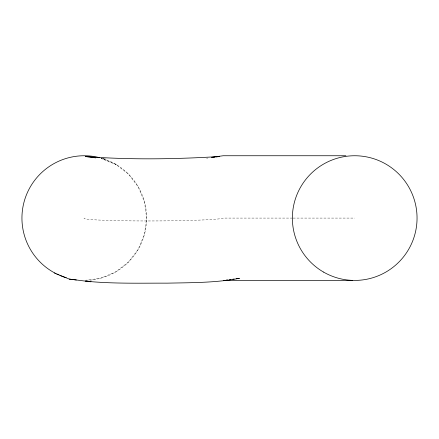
<?xml version="1.0" encoding="UTF-8"?>
<svg xmlns="http://www.w3.org/2000/svg" width="439" height="439" viewBox="0 0 439 439"><rect width="100%" height="100%" fill="white"/><g stroke="black" fill="none" stroke-linecap="round" stroke-linejoin="round"><path stroke-width="0.33" stroke-dasharray="2.19 1.65" d="M84.979 280.334L100.443 278.293L115.473 272.059L128.38 262.149L138.285 249.237L144.508 234.201L146.626 218.062L144.497 201.929L138.263 186.899L128.353 173.992L115.441 164.087L101.03 158.122M206.593 158.205L207.927 158.029M292.451 218.084L223.391 218.084A69.741 2.864 -0.2 0 1 148.711 220.96A69.741 2.864 -0.2 0 1 84.288 218.084M293.131 218.084L354.712 218.084M101.727 158.578L105.728 159.083L101.365 158.556L116.258 164.674L115.441 164.087M102.995 158.622A62.338 62.338 0 0 1 85.654 280.406"/><path stroke-width="0.66" d="M211.285 157.338L223.221 155.746L345.916 155.746M226.206 280.066L227.534 279.89M229.52 279.627L230.848 279.445M232.84 279.182L234.163 279.006M236.155 278.738L239.469 278.299C215.653 282.93 191.272 282.623 167.122 283.155C139.854 283.04 112.444 283.907 85.281 281.114M212.597 157.414L214.6 157.157M215.933 156.981L219.275 156.542C174.744 159.242 129.878 159.917 85.38 156.542L92.042 157.381M223.555 280.422L352.473 280.422M54.403 272.987L69.296 279.105L76.359 279.961M93.375 157.546L95.373 157.799M91.071 157.233L95.735 157.821M69.296 279.105L91.01 281.811M66.229 277.75A62.338 62.338 0 0 1 59.819 275.418M58.568 274.869A62.338 62.338 0 0 1 56.719 273.996M55.506 273.382A62.338 62.338 0 0 1 99.752 157.694M323.543 272.07A62.338 62.338 0 0 0 417.05 218.084A62.338 62.338 0 0 0 323.543 164.098A62.338 62.338 0 0 0 323.543 272.07"/></g></svg>
